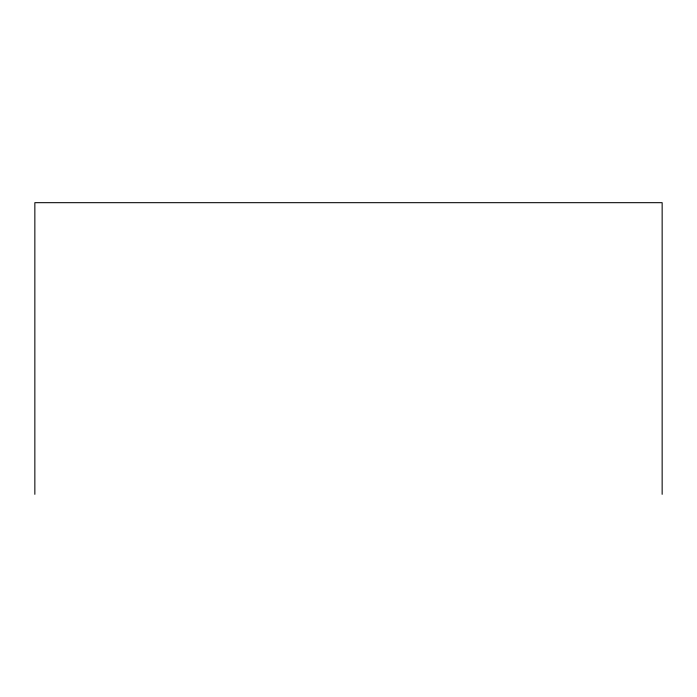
<?xml version="1.0" encoding="UTF-8"?>
<svg xmlns="http://www.w3.org/2000/svg" width="697" height="697" viewBox="0 0 697 697"><rect width="100%" height="100%" fill="white"/><g stroke="black" fill="none" stroke-linecap="round" stroke-linejoin="round"><path stroke-width="1.05" d="M662.15 494.321L662.15 202.679L34.85 202.679L34.85 494.321"/></g></svg>
